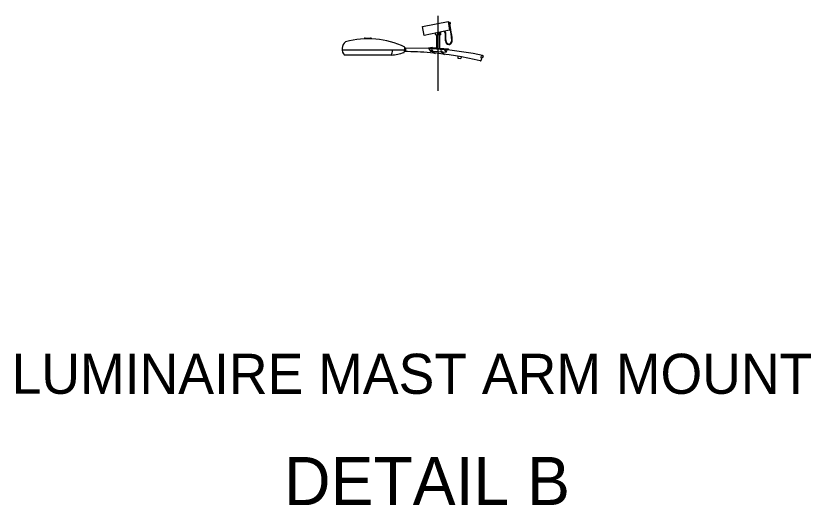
# Model space of a CAD drawing. Extents: x 587 to 764, y 49 to 161.
# Drawn here: x 638.12 to 668.07, y 130.96 to 149.38 of the extents above; entities that cross this region are included whole.
import ezdxf

# ---------------------------------------------------------------- set-up
doc = ezdxf.new("R2010")
doc.units = 0
doc.layers.add('es_DETAIL', color=7, linetype='Continuous')
doc.layers.add('es_NO-PLOT', color=7, linetype='Continuous')

msp = doc.modelspace()

# ---------------------------------------------------------------- linework, layer by layer
at = {"layer": 'es_DETAIL'}
for p, q in [((654.018, 146.559), (654.018, 149.091)), ((654.408, 149.124), (654.462, 149.14)), ((654.421, 149.058), (654.478, 149.075)), ((653.988, 148.652), (653.913, 148.672)), ((653.983, 148.658), (653.919, 148.676)), ((653.963, 148.658), (653.963, 148.167)), ((654.125, 148.672), (653.988, 148.652)), ((653.998, 148.744), (653.998, 148.718)), ((654.003, 148.745), (654.003, 148.718)), ((654.051, 148.723), (654.058, 148.723)), ((654.056, 148.734), (654.062, 148.734)), ((654.059, 148.714), (654.065, 148.714)), ((654.067, 148.735), (654.073, 148.735)), ((654.073, 148.664), (654.073, 148.166)), ((654.115, 148.769), (654.115, 148.739)), ((651.274, 148.545), (651.469, 148.545)), ((650.405, 148.096), (652.764, 148.096)), ((652.77, 148.171), (652.791, 148.171)), ((652.791, 148.171), (652.791, 148.035)), ((652.791, 148.171), (653.656, 148.159)), ((653.81, 148.19), (653.656, 148.159)), ((653.656, 148.159), (654.247, 148.112)), ((653.656, 148.159), (653.738, 148.057)), ((653.738, 148.057), (653.797, 148.052)), ((653.803, 148.095), (653.765, 148.099)), ((653.804, 148.087), (653.766, 148.092)), ((653.818, 148.021), (653.771, 148.091)), ((653.856, 148.017), (653.804, 148.094)), ((653.81, 148.19), (653.963, 148.178)), ((653.834, 148.05), (654.15, 148.025)), ((654.073, 148.169), (654.401, 148.144)), ((654.164, 148.054), (654.126, 148.059)), ((654.165, 148.047), (654.127, 148.052)), ((654.179, 147.981), (654.132, 148.051)), ((654.217, 147.976), (654.165, 148.054)), ((654.187, 148.022), (654.329, 148.011)), ((654.401, 148.144), (654.247, 148.112)), ((654.247, 148.112), (654.329, 148.011)), ((654.384, 148.126), (654.272, 148.104)), ((654.272, 148.104), (654.34, 148.019)), ((654.29, 148.107), (654.378, 148.1)), ((654.314, 148.112), (654.379, 148.107)), ((654.34, 148.019), (654.329, 148.011)), ((654.339, 148.117), (654.381, 148.114)), ((654.363, 148.122), (654.382, 148.12)), ((654.384, 148.126), (654.377, 148.097)), ((654.401, 148.144), (654.391, 148.096)), ((652.255, 147.901), (650.497, 147.898)), ((654.768, 147.855), (654.76, 147.791)), ((654.76, 147.791), (654.877, 147.776)), ((654.885, 147.838), (654.877, 147.776))]:
    msp.add_line(p, q, dxfattribs=at)
for points in [[(654.018, 149.091), (654.018, 149.378)], [(654.067, 148.735), (654.056, 148.734), (654.051, 148.723), (654.059, 148.714)], [(655.607, 147.69), (655.61, 147.689), (655.617, 147.689), (655.624, 147.691), (655.63, 147.694), (655.636, 147.699), (655.643, 147.706), (655.65, 147.716), (655.655, 147.724), (655.66, 147.735), (655.662, 147.746), (655.663, 147.758), (655.662, 147.77), (655.659, 147.779), (655.654, 147.789), (655.648, 147.8), (655.645, 147.81), (655.643, 147.824), (655.644, 147.836), (655.646, 147.844), (655.652, 147.857), (655.658, 147.867), (655.664, 147.875), (655.67, 147.881), (655.677, 147.886), (655.685, 147.89), (655.69, 147.891), (655.695, 147.891), (655.701, 147.89), (655.706, 147.887), (655.709, 147.883), (655.711, 147.878), (655.713, 147.872), (655.714, 147.864), (655.713, 147.858), (655.712, 147.85), (655.71, 147.841), (655.707, 147.832), (655.704, 147.825), (655.699, 147.817), (655.695, 147.811), (655.689, 147.805), (655.686, 147.803), (655.68, 147.799), (655.676, 147.797), (655.669, 147.794), (655.663, 147.792), (655.658, 147.791), (655.654, 147.79)]]:
    msp.add_lwpolyline(points, dxfattribs=at)
for points in [[(653.434, 148.98), (654.398, 149.164), (654.457, 148.84), (653.499, 148.641)], [(654.077, 148.716), (654.081, 148.727), (654.073, 148.735), (654.062, 148.734), (654.058, 148.723), (654.065, 148.714)]]:
    msp.add_lwpolyline(points, close=True, dxfattribs=at)
for centre, radius, start, end in [((654.506, 149.122), 0.0497, 172.0664, 184.0496), ((654.543, 149.124), 0.087, 184.0496, 193.0993), ((654.481, 149.125), 0.025, 150.2281, 172.0664), ((654.543, 149.124), 0.087, 193.0993, 202.149), ((654.465, 149.135), 0.0056, 114.8843, 150.2281), ((654.465, 149.135), 0.0056, 103.0993, 113.1668), ((654.508, 149.11), 0.0497, 202.149, 214.1322), ((654.465, 149.135), 0.0056, 55.9705, 103.0993), ((654.488, 149.096), 0.025, 214.1322, 235.9705), ((654.454, 149.119), 0.025, 34.1322, 55.9705), ((654.433, 149.105), 0.0497, 22.149, 34.1322), ((654.477, 149.08), 0.0056, 235.9705, 283.0993), ((654.477, 149.08), 0.0056, 283.0993, 295.432), ((654.399, 149.091), 0.087, 13.0993, 22.149), ((654.477, 149.08), 0.0056, 300.124, 330.2281), ((654.46, 149.09), 0.025, 330.2281, 352.0664), ((654.399, 149.091), 0.087, 4.0496, 13.0993), ((654.436, 149.093), 0.0497, 352.0664, 4.0496), ((654.016, 148.671), 0.112, 149.5633, 173.6428), ((653.916, 148.683), 0.0109, 173.6428, 254.758), ((654.021, 148.669), 0.112, 146.983, 169.8785), ((653.922, 148.686), 0.0109, 169.8785, 254.758), ((653.986, 148.669), 0.0109, 254.758, 350.0249), ((653.991, 148.662), 0.0109, 254.758, 352.0548), ((654.107, 148.648), 0.112, 152.6831, 170.0249), ((654.034, 148.724), 0.0361, 189.9597, 200.2577), ((654.034, 148.724), 0.0361, 200.2577, 227.9602), ((654.112, 148.645), 0.112, 153.5336, 172.0548), ((654.039, 148.724), 0.0361, 189.9597, 200.2577), ((654.039, 148.724), 0.0361, 200.2577, 227.9602), ((654.041, 148.733), 0.0478, 227.9602, 251.9886), ((654.047, 148.733), 0.0478, 227.9602, 251.9886), ((654.045, 148.743), 0.0586, 251.9886, 272.1622), ((654.05, 148.743), 0.0586, 251.9886, 272.1622), ((654.044, 148.757), 0.0727, 272.1622, 275.9176), ((654.05, 148.757), 0.0727, 272.1622, 290.2577), ((654.05, 148.757), 0.0727, 290.2577, 308.3533), ((654.058, 148.746), 0.0586, 308.3533, 328.5269), ((654.068, 148.741), 0.0478, 328.5269, 352.5553), ((654.013, 148.669), 0.112, 1.5373, 28.4311), ((654.079, 148.739), 0.0361, 352.5553, 0.3426), ((650.742, 148.132), 0.339, 126.8632, 223.6924), ((651.381, 145.273), 3.242, 64.6635, 105.0611), ((651.276, 148.502), 0.0433, 92.4551, 167.0724), ((651.467, 148.502), 0.0433, 14.0358, 87.5426), ((651.941, 148.102), 0.372, 327.366, 359.0426), ((652.139, 149.611), 1.713, 273.8881, 290.4779), ((652.336, 148.168), 0.433, 337.9299, 4.6174), ((653.765, 148.099), 0.000914, 102.1013, 143.5779), ((653.767, 148.097), 0.00278, 143.5779, 166.995), ((653.769, 148.097), 0.00499, 166.995, 181.1175), ((653.772, 148.097), 0.00824, 181.1175, 192.1013), ((653.772, 148.097), 0.00824, 192.1013, 203.0851), ((653.769, 148.096), 0.00499, 203.0851, 217.2076), ((653.765, 148.099), 0.000914, 82.781, 102.1013), ((653.767, 148.094), 0.00278, 217.2076, 240.6246), ((653.766, 148.093), 0.000914, 240.6246, 273.7231), ((653.803, 148.094), 0.000914, 102.1013, 143.5779), ((653.805, 148.093), 0.00278, 143.5779, 166.995), ((653.807, 148.092), 0.00499, 166.995, 181.1175), ((653.81, 148.092), 0.00824, 181.1175, 192.1013), ((653.81, 148.092), 0.00824, 192.1013, 203.0851), ((653.807, 148.091), 0.00499, 203.0851, 217.2076), ((653.803, 148.094), 0.000914, 60.6246, 102.1013), ((653.805, 148.09), 0.00278, 217.2076, 240.6246), ((653.8, 148.091), 0.00499, 23.0851, 37.2076), ((653.802, 148.092), 0.00278, 37.2076, 60.6246), ((653.804, 148.088), 0.000914, 240.6246, 282.1013), ((653.797, 148.089), 0.00824, 12.1013, 23.0851), ((653.803, 148.089), 0.00278, 323.5779, 346.995), ((653.804, 148.088), 0.000914, 282.1013, 323.5779), ((653.797, 148.089), 0.00824, 1.1175, 12.1013), ((653.801, 148.09), 0.00499, 346.995, 1.1175), ((653.953, 148.135), 0.177, 220.0606, 246.4173), ((653.991, 148.13), 0.177, 220.0606, 245.3303), ((653.967, 148.167), 0.00383, 179.1275, 241.1223), ((653.992, 148.212), 0.0552, 241.1223, 256.7043), ((654.009, 148.285), 0.13, 256.7043, 263.9139), ((654.022, 148.403), 0.249, 263.9139, 269.1275), ((654.022, 148.403), 0.249, 269.1275, 274.3411), ((654.031, 148.285), 0.13, 274.3411, 281.5507), ((654.046, 148.212), 0.0552, 281.5507, 297.1327), ((654.069, 148.166), 0.00383, 297.1327, 359.1275), ((654.069, 148.166), 0.00383, 359.1275, 359.9989), ((654.126, 148.058), 0.000914, 102.1013, 143.5779), ((654.128, 148.057), 0.00278, 143.5779, 166.995), ((654.13, 148.057), 0.00499, 166.995, 181.1175), ((654.133, 148.057), 0.00824, 181.1175, 192.1013), ((654.133, 148.057), 0.00824, 192.1013, 203.0851), ((654.13, 148.056), 0.00499, 203.0851, 217.2076), ((654.126, 148.058), 0.000914, 82.781, 102.1013), ((654.128, 148.054), 0.00278, 217.2076, 240.6246), ((654.127, 148.053), 0.000914, 240.6246, 273.7231), ((654.166, 148.052), 0.00278, 143.5779, 166.995), ((654.168, 148.052), 0.00499, 166.995, 181.1175), ((654.171, 148.052), 0.00824, 181.1175, 192.1013), ((654.171, 148.052), 0.00824, 192.1013, 203.0851), ((654.164, 148.054), 0.000914, 102.1013, 143.5779), ((654.164, 148.054), 0.000914, 60.6246, 102.1013), ((654.168, 148.051), 0.00499, 203.0851, 217.2076), ((654.166, 148.049), 0.00278, 217.2076, 240.6246), ((654.163, 148.052), 0.00278, 37.2076, 60.6246), ((654.165, 148.048), 0.000914, 240.6246, 282.1013), ((654.162, 148.051), 0.00499, 23.0851, 37.2076), ((654.159, 148.049), 0.00824, 12.1013, 23.0851), ((654.164, 148.049), 0.00278, 323.5779, 346.995), ((654.165, 148.048), 0.000914, 282.1013, 323.5779), ((654.159, 148.049), 0.00824, 1.1175, 12.1013), ((654.162, 148.049), 0.00499, 346.995, 1.1175), ((652.94, 134.531), 13.642, 78.3287, 84.3357), ((654.314, 148.095), 0.177, 220.0606, 246.4173), ((654.353, 148.09), 0.177, 220.0606, 246.4173)]:
    msp.add_arc(centre, radius, start, end, dxfattribs=at)
for start_param, end_param in [(3.061406, 3.138919), (2.912088, 3.061406)]:
    msp.add_ellipse((652.715, 134.86), major_axis=(0, -13.175), ratio=0.964628, start_param=start_param, end_param=end_param, dxfattribs=at)
for points in [[(654.431, 148.319), (654.476, 148.321), (654.518, 148.377), (654.538, 148.427), (654.538, 148.589), (654.44, 149.063)], [(654.432, 148.301), (654.451, 148.302), (654.468, 148.307), (654.495, 148.322), (654.505, 148.332), (654.521, 148.352), (654.526, 148.361), (654.536, 148.379), (654.541, 148.389), (654.548, 148.411), (654.55, 148.424), (654.552, 148.448), (654.553, 148.457), (654.554, 148.478), (654.554, 148.491), (654.551, 148.575), (654.532, 148.709), (654.458, 149.067)], [(654.251, 148.797), (654.273, 148.772), (654.293, 148.716), (654.28, 148.505), (654.298, 148.429), (654.33, 148.336), (654.395, 148.302), (654.43, 148.301)], [(654.272, 148.801), (654.287, 148.781), (654.296, 148.761), (654.302, 148.726), (654.303, 148.713), (654.305, 148.683), (654.305, 148.667), (654.305, 148.618), (654.304, 148.584), (654.303, 148.527), (654.304, 148.505), (654.308, 148.47), (654.311, 148.456), (654.319, 148.427), (654.324, 148.411), (654.338, 148.379), (654.346, 148.363), (654.363, 148.346), (654.367, 148.342), (654.375, 148.336), (654.38, 148.332), (654.388, 148.327), (654.393, 148.325), (654.407, 148.321), (654.417, 148.32), (654.431, 148.319)]]:
    msp.add_open_spline(points, degree=3, dxfattribs=at)

# ---------------------------------------------------------------- texts
at = {"layer": 'es_NO-PLOT'}
msp.add_text('LUMINAIRE MAST ARM MOUNT', height=1.5096, rotation=359.9989, dxfattribs=at).set_placement((637.951, 135.151))
msp.add_text('DETAIL B', height=1.8115, dxfattribs=at).set_placement((648.221, 130.963))

doc.saveas('drawing.dxf')
